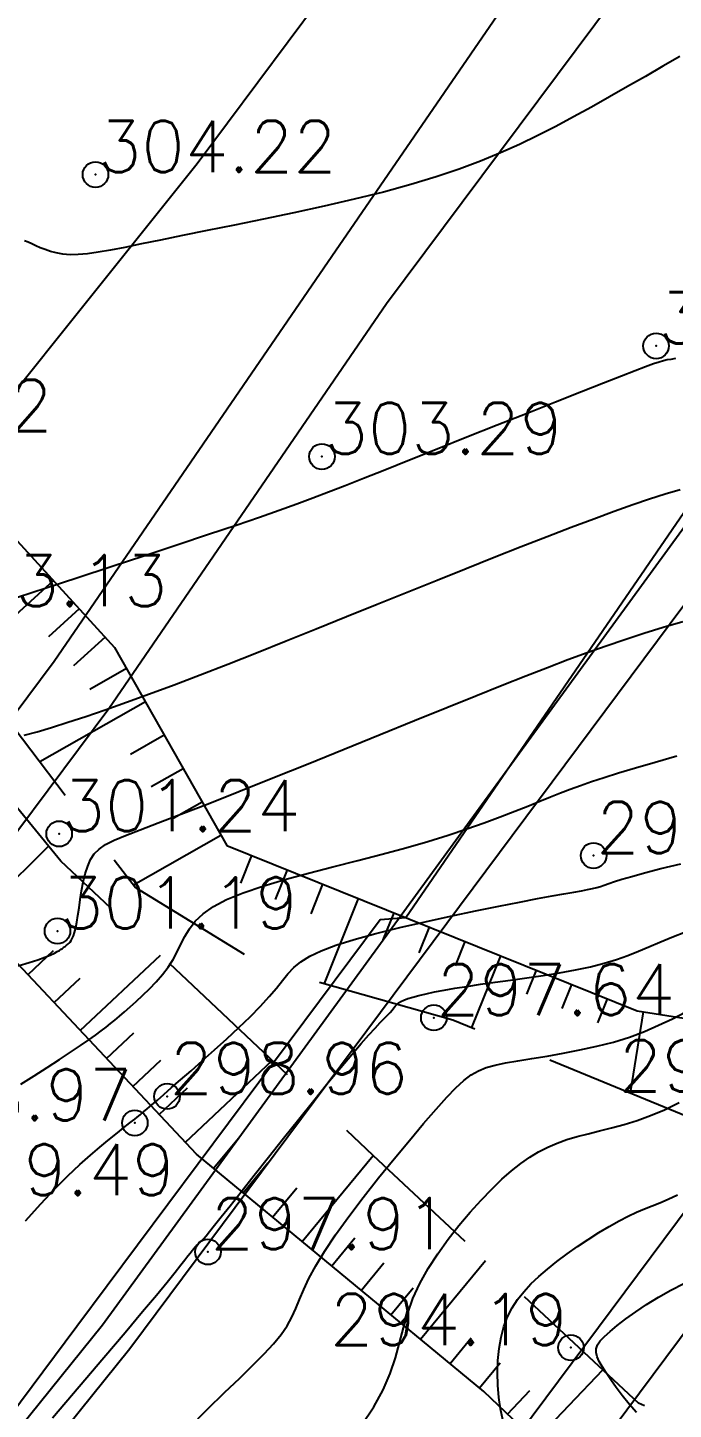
# Model space of a CAD drawing. Header units: millimetres. Extents: x 524954 to 526204, y 9523489 to 9524010.
# Drawn here: x 526020.62 to 526033.25, y 9523795.05 to 9523822.06 of the extents above; entities that cross this region are included whole.
import ezdxf
from ezdxf.enums import TextEntityAlignment as Align

# ---------------------------------------------------------------- set-up
doc = ezdxf.new("R2010")
doc.units = ezdxf.units.MM
doc.header["$PDMODE"] = 32
doc.header["$PDSIZE"] = 0.5
doc.linetypes.add('CACHE2', pattern=[4.7625, 3.175, -1.5875])
for name, color, linetype in [('Bas_Talus', 40, 'CACHE2'), ('CN_01_00', 3, 'Continuous'), ('CN_02_00', 4, 'Continuous'), ('CN_05_00', 6, 'Continuous'), ('CN_10_00', 1, 'Continuous'), ('Haut_Talus', 30, 'Continuous'), ('PLUME_1', 7, 'Continuous'), ('PLUME_3', 4, 'Continuous'), ('PLUME_4', 3, 'Continuous'), ('PLUME_5', 6, 'Continuous'), ('PLUME_6', 2, 'Continuous'), ('Talus', 2, 'Continuous'), ('TopoAlt', 3, 'Continuous'), ('TOPOJIS', 7, 'Continuous')]:
    doc.layers.add(name, color=color, linetype=linetype)
doc.styles.add('Simplex 1.0', font='Simplex.shx', dxfattribs={"width": 0.99, "height": 1})

# ---------------------------------------------------------------- blocks, each defined once
blk = doc.blocks.new('TCPOINT M')
at = {"color": 0}
blk.add_point((0, 0), dxfattribs=at)
at = {"layer": 'TopoAlt', "style": 'Simplex 1.0', "width": 0.99}
blk.add_attdef('ALT', (0.15, 0.15), '', height=1, dxfattribs=at)

msp = doc.modelspace()

# ---------------------------------------------------------------- linework, layer by layer
at = {"layer": 'Bas_Talus', "flags": 128}
for points in [[(526014.289, 9523817.598), (526018.793, 9523810.412), (526022.725, 9523805.249), (526025.26, 9523803.699), (526028.935, 9523802.665), (526035.981, 9523799.762), (526038.258, 9523799.296), (526042.918, 9523796.703), (526044.316, 9523795.722), (526047.683, 9523792.872), (526048.148, 9523791.838), (526051.101, 9523788.108), (526052.241, 9523783.292), (526052.81, 9523780.709), (526053.796, 9523775.573), (526054.871, 9523772.115), (526056.113, 9523765.907), (526057.933, 9523760.868), (526060.417, 9523751.763)], [(526058.834, 9523750.859), (526054.874, 9523761.678), (526052.719, 9523767.792), (526050.448, 9523772.385), (526051.028, 9523778.338), (526050.271, 9523783.977), (526048.171, 9523789.181), (526042.349, 9523792.03), (526038.681, 9523792.437), (526032.568, 9523795.169), (526027.379, 9523800.009), (526021.266, 9523805.765), (526019.627, 9523807.764), (526012.873, 9523815.903)]]:
    msp.add_lwpolyline(points, dxfattribs=at)
at = {"layer": 'CN_01_00', "flags": 128}
for points, elevation in [([(526020.418, 9523810.924), (526020.981, 9523811.107), (526021.6, 9523811.309), (526022.252, 9523811.523), (526022.912, 9523811.74), (526023.556, 9523811.953), (526024.159, 9523812.154), (526024.697, 9523812.335), (526025.153, 9523812.49), (526025.541, 9523812.625), (526025.882, 9523812.748), (526026.196, 9523812.864), (526026.504, 9523812.982), (526026.828, 9523813.108), (526027.187, 9523813.251), (526027.603, 9523813.417), (526028.09, 9523813.611), (526028.633, 9523813.827), (526029.212, 9523814.057), (526029.804, 9523814.292), (526030.389, 9523814.525), (526030.945, 9523814.745), (526031.452, 9523814.945), (526031.887, 9523815.117), (526032.236, 9523815.254), (526032.505, 9523815.359), (526032.709, 9523815.436), (526032.86, 9523815.491), (526032.972, 9523815.528), (526033.059, 9523815.552), (526033.133, 9523815.568), (526033.209, 9523815.58), (526033.297, 9523815.595)], 303), ([(526020.431, 9523803.716), (526020.646, 9523803.782), (526020.819, 9523803.839), (526020.956, 9523803.888), (526021.061, 9523803.93), (526021.14, 9523803.966), (526021.198, 9523803.996), (526021.241, 9523804.021), (526021.272, 9523804.042), (526021.298, 9523804.06), (526021.319, 9523804.075), (526021.337, 9523804.088), (526021.353, 9523804.099), (526021.367, 9523804.11), (526021.38, 9523804.122), (526021.394, 9523804.134), (526021.41, 9523804.147), (526021.427, 9523804.163), (526021.447, 9523804.184), (526021.468, 9523804.213), (526021.491, 9523804.252), (526021.513, 9523804.304), (526021.536, 9523804.373), (526021.559, 9523804.46), (526021.581, 9523804.57), (526021.602, 9523804.702), (526021.623, 9523804.852), (526021.646, 9523805.015), (526021.673, 9523805.184), (526021.705, 9523805.353), (526021.744, 9523805.516), (526021.792, 9523805.666), (526021.85, 9523805.798), (526021.921, 9523805.908), (526022.015, 9523806.002), (526022.141, 9523806.088), (526022.309, 9523806.174), (526022.531, 9523806.268), (526022.816, 9523806.378), (526023.174, 9523806.514), (526023.616, 9523806.682), (526024.147, 9523806.888), (526024.752, 9523807.127), (526025.412, 9523807.391), (526026.105, 9523807.669), (526026.812, 9523807.955), (526027.513, 9523808.239), (526028.189, 9523808.512), (526028.818, 9523808.767), (526029.387, 9523808.997), (526029.899, 9523809.203), (526030.364, 9523809.387), (526030.79, 9523809.553), (526031.188, 9523809.704), (526031.566, 9523809.843), (526031.934, 9523809.974), (526032.301, 9523810.098), (526032.674, 9523810.219), (526033.053, 9523810.336), (526033.436, 9523810.45)], 301), ([(526020.573, 9523798.737), (526020.872, 9523799.07), (526021.15, 9523799.362), (526021.406, 9523799.616), (526021.639, 9523799.834), (526021.847, 9523800.019), (526022.028, 9523800.174), (526022.183, 9523800.302), (526022.309, 9523800.405), (526022.412, 9523800.488), (526022.494, 9523800.554), (526022.561, 9523800.607), (526022.617, 9523800.65), (526022.666, 9523800.689), (526022.713, 9523800.725), (526022.762, 9523800.764), (526022.817, 9523800.809), (526022.881, 9523800.862), (526022.956, 9523800.926), (526023.047, 9523801.003), (526023.155, 9523801.096), (526023.283, 9523801.207), (526023.434, 9523801.338), (526023.611, 9523801.492), (526023.814, 9523801.669), (526024.038, 9523801.866), (526024.274, 9523802.075), (526024.514, 9523802.293), (526024.749, 9523802.511), (526024.972, 9523802.725), (526025.174, 9523802.929), (526025.346, 9523803.117), (526025.486, 9523803.284), (526025.602, 9523803.432), (526025.711, 9523803.565), (526025.827, 9523803.686), (526025.963, 9523803.798), (526026.136, 9523803.906), (526026.359, 9523804.013), (526026.647, 9523804.121), (526027.009, 9523804.234), (526027.433, 9523804.351), (526027.9, 9523804.467), (526028.392, 9523804.581), (526028.891, 9523804.691), (526029.378, 9523804.794), (526029.835, 9523804.886), (526030.243, 9523804.966), (526030.59, 9523805.032), (526030.877, 9523805.085), (526031.111, 9523805.128), (526031.301, 9523805.161), (526031.453, 9523805.188), (526031.574, 9523805.211), (526031.671, 9523805.231), (526031.752, 9523805.251), (526031.825, 9523805.273), (526031.899, 9523805.298), (526031.987, 9523805.329), (526032.099, 9523805.366), (526032.245, 9523805.412), (526032.438, 9523805.468), (526032.689, 9523805.537), (526033.007, 9523805.619), (526033.4, 9523805.715)], 299), ([(526023.768, 9523794.683), (526024.139, 9523795.053), (526024.471, 9523795.378), (526024.766, 9523795.662), (526025.023, 9523795.913), (526025.244, 9523796.134), (526025.429, 9523796.333), (526025.578, 9523796.515), (526025.694, 9523796.685), (526025.785, 9523796.851), (526025.863, 9523797.019), (526025.938, 9523797.197), (526026.021, 9523797.39), (526026.122, 9523797.607), (526026.253, 9523797.854), (526026.424, 9523798.137), (526026.642, 9523798.462), (526026.899, 9523798.817), (526027.184, 9523799.192), (526027.484, 9523799.574), (526027.789, 9523799.949), (526028.086, 9523800.307), (526028.364, 9523800.634), (526028.611, 9523800.919), (526028.82, 9523801.151), (526028.997, 9523801.335), (526029.152, 9523801.478), (526029.296, 9523801.587), (526029.439, 9523801.668), (526029.591, 9523801.73), (526029.764, 9523801.778), (526029.967, 9523801.82), (526030.207, 9523801.862), (526030.481, 9523801.907), (526030.78, 9523801.956), (526031.097, 9523802.012), (526031.424, 9523802.074), (526031.754, 9523802.147), (526032.079, 9523802.23), (526032.391, 9523802.326), (526032.685, 9523802.436), (526032.964, 9523802.557), (526033.232, 9523802.686), (526033.493, 9523802.821)], 297)]:
    msp.add_lwpolyline(points, dxfattribs=dict(at, elevation=elevation))
at = {"layer": 'CN_02_00', "flags": 128}
for points, elevation in [([(526033.378, 9523821.494), (526033.047, 9523821.303), (526032.705, 9523821.106), (526032.356, 9523820.905), (526032.003, 9523820.705), (526031.649, 9523820.506), (526031.298, 9523820.313), (526030.95, 9523820.127), (526030.6, 9523819.947), (526030.243, 9523819.775), (526029.872, 9523819.608), (526029.48, 9523819.447), (526029.061, 9523819.291), (526028.608, 9523819.139), (526028.115, 9523818.99), (526027.578, 9523818.845), (526027.008, 9523818.704), (526026.419, 9523818.568), (526025.823, 9523818.438), (526025.234, 9523818.314), (526024.665, 9523818.198), (526024.131, 9523818.091), (526023.644, 9523817.993), (526023.215, 9523817.906), (526022.842, 9523817.829), (526022.518, 9523817.763), (526022.238, 9523817.71), (526021.997, 9523817.668), (526021.788, 9523817.639), (526021.607, 9523817.623), (526021.448, 9523817.62), (526021.305, 9523817.631), (526021.177, 9523817.653), (526021.062, 9523817.683), (526020.958, 9523817.719), (526020.864, 9523817.757), (526020.778, 9523817.796), (526020.699, 9523817.833), (526020.625, 9523817.864), (526020.553, 9523817.888)], 304), ([(526020.55, 9523808.228), (526020.801, 9523808.296), (526021.085, 9523808.38), (526021.402, 9523808.479), (526021.753, 9523808.593), (526022.136, 9523808.724), (526022.553, 9523808.87), (526023.002, 9523809.033), (526023.483, 9523809.212), (526023.996, 9523809.408), (526024.535, 9523809.618), (526025.096, 9523809.84), (526025.674, 9523810.07), (526026.263, 9523810.306), (526026.858, 9523810.546), (526027.454, 9523810.786), (526028.046, 9523811.025), (526028.628, 9523811.259), (526029.196, 9523811.486), (526029.747, 9523811.706), (526030.276, 9523811.914), (526030.78, 9523812.111), (526031.253, 9523812.293), (526031.693, 9523812.459), (526032.094, 9523812.608), (526032.456, 9523812.737), (526032.785, 9523812.848), (526033.092, 9523812.946), (526033.386, 9523813.031)], 302), ([(526021.103, 9523794.886), (526021.625, 9523795.498), (526022.105, 9523796.062), (526022.524, 9523796.554), (526022.867, 9523796.96), (526023.138, 9523797.284), (526023.347, 9523797.537), (526023.503, 9523797.73), (526023.616, 9523797.872), (526023.696, 9523797.975), (526023.753, 9523798.049), (526023.796, 9523798.105), (526023.834, 9523798.152), (526023.867, 9523798.191), (526023.897, 9523798.225), (526023.924, 9523798.252), (526023.947, 9523798.275), (526023.968, 9523798.295), (526023.986, 9523798.31), (526024.002, 9523798.324), (526024.017, 9523798.337), (526024.035, 9523798.356), (526024.065, 9523798.389), (526024.11, 9523798.443), (526024.178, 9523798.527), (526024.275, 9523798.647), (526024.406, 9523798.812), (526024.579, 9523799.03), (526024.795, 9523799.304), (526025.048, 9523799.624), (526025.328, 9523799.977), (526025.622, 9523800.348), (526025.922, 9523800.723), (526026.215, 9523801.088), (526026.493, 9523801.43), (526026.744, 9523801.734), (526026.959, 9523801.989), (526027.141, 9523802.199), (526027.292, 9523802.368), (526027.416, 9523802.503), (526027.517, 9523802.609), (526027.596, 9523802.691), (526027.659, 9523802.756), (526027.708, 9523802.809), (526027.747, 9523802.854), (526027.779, 9523802.895), (526027.809, 9523802.931), (526027.84, 9523802.963), (526027.876, 9523802.993), (526027.922, 9523803.022), (526027.981, 9523803.05), (526028.057, 9523803.079), (526028.154, 9523803.109), (526028.273, 9523803.141), (526028.414, 9523803.174), (526028.578, 9523803.208), (526028.765, 9523803.243), (526028.977, 9523803.28), (526029.213, 9523803.318), (526029.475, 9523803.358), (526029.762, 9523803.398), (526030.067, 9523803.44), (526030.384, 9523803.485), (526030.706, 9523803.533), (526031.026, 9523803.585), (526031.335, 9523803.641), (526031.628, 9523803.702), (526031.897, 9523803.768), (526032.138, 9523803.841), (526032.358, 9523803.919), (526032.567, 9523804.003), (526032.774, 9523804.091), (526032.99, 9523804.184), (526033.224, 9523804.281), (526033.487, 9523804.381)], 298), ([(526027.152, 9523794.742), (526027.394, 9523795.098), (526027.575, 9523795.433), (526027.71, 9523795.752), (526027.812, 9523796.057), (526027.894, 9523796.352), (526027.97, 9523796.642), (526028.053, 9523796.929), (526028.157, 9523797.217), (526028.293, 9523797.509), (526028.456, 9523797.802), (526028.642, 9523798.091), (526028.844, 9523798.374), (526029.057, 9523798.645), (526029.275, 9523798.902), (526029.491, 9523799.14), (526029.7, 9523799.356), (526029.897, 9523799.546), (526030.084, 9523799.712), (526030.264, 9523799.856), (526030.441, 9523799.98), (526030.616, 9523800.086), (526030.793, 9523800.177), (526030.976, 9523800.255), (526031.168, 9523800.323), (526031.37, 9523800.382), (526031.583, 9523800.437), (526031.807, 9523800.491), (526032.042, 9523800.55), (526032.287, 9523800.616), (526032.542, 9523800.695), (526032.807, 9523800.791), (526033.081, 9523800.907), (526033.364, 9523801.047)], 296), ([(526032.53, 9523794.988), (526032.384, 9523795.154), (526032.251, 9523795.318), (526032.131, 9523795.477), (526032.026, 9523795.626), (526031.935, 9523795.763), (526031.86, 9523795.884), (526031.802, 9523795.988), (526031.762, 9523796.078), (526031.742, 9523796.158), (526031.744, 9523796.234), (526031.77, 9523796.308), (526031.822, 9523796.387), (526031.902, 9523796.474), (526032.013, 9523796.574), (526032.154, 9523796.69), (526032.323, 9523796.819), (526032.516, 9523796.958), (526032.729, 9523797.1), (526032.959, 9523797.243), (526033.202, 9523797.381), (526033.454, 9523797.51)], 294)]:
    msp.add_lwpolyline(points, dxfattribs=dict(at, elevation=elevation))
at = {"layer": 'CN_05_00', "elevation": 295, "flags": 128}
msp.add_lwpolyline([(526029.916, 9523794.846), (526029.87, 9523795.057), (526029.836, 9523795.284), (526029.815, 9523795.522), (526029.809, 9523795.765), (526029.817, 9523796.007), (526029.84, 9523796.241), (526029.88, 9523796.463), (526029.936, 9523796.668), (526030.008, 9523796.856), (526030.098, 9523797.031), (526030.203, 9523797.194), (526030.325, 9523797.35), (526030.464, 9523797.5), (526030.618, 9523797.647), (526030.788, 9523797.793), (526030.974, 9523797.941), (526031.172, 9523798.089), (526031.377, 9523798.233), (526031.585, 9523798.372), (526031.793, 9523798.504), (526031.995, 9523798.625), (526032.189, 9523798.733), (526032.368, 9523798.825), (526032.532, 9523798.901), (526032.685, 9523798.966), (526032.835, 9523799.026), (526032.987, 9523799.088), (526033.15, 9523799.158), (526033.33, 9523799.244)], dxfattribs=at)
at = {"layer": 'CN_10_00', "elevation": 300, "flags": 128}
msp.add_lwpolyline([(526020.486, 9523801.407), (526020.745, 9523801.569), (526020.998, 9523801.73), (526021.238, 9523801.887), (526021.458, 9523802.033), (526021.651, 9523802.163), (526021.812, 9523802.273), (526021.946, 9523802.367), (526022.057, 9523802.448), (526022.154, 9523802.521), (526022.241, 9523802.591), (526022.326, 9523802.66), (526022.413, 9523802.735), (526022.51, 9523802.819), (526022.621, 9523802.916), (526022.743, 9523803.025), (526022.871, 9523803.144), (526023.002, 9523803.272), (526023.131, 9523803.408), (526023.254, 9523803.549), (526023.366, 9523803.695), (526023.464, 9523803.843), (526023.544, 9523803.993), (526023.617, 9523804.143), (526023.692, 9523804.293), (526023.783, 9523804.442), (526023.898, 9523804.589), (526024.051, 9523804.734), (526024.251, 9523804.876), (526024.511, 9523805.014), (526024.837, 9523805.148), (526025.221, 9523805.278), (526025.65, 9523805.406), (526026.11, 9523805.531), (526026.59, 9523805.655), (526027.076, 9523805.778), (526027.555, 9523805.9), (526028.015, 9523806.024), (526028.445, 9523806.148), (526028.844, 9523806.272), (526029.212, 9523806.395), (526029.552, 9523806.515), (526029.863, 9523806.63), (526030.147, 9523806.74), (526030.404, 9523806.842), (526030.637, 9523806.936), (526030.847, 9523807.021), (526031.043, 9523807.098), (526031.235, 9523807.172), (526031.435, 9523807.245), (526031.651, 9523807.32), (526031.895, 9523807.4), (526032.178, 9523807.489), (526032.508, 9523807.588), (526032.893, 9523807.701), (526033.322, 9523807.825)], dxfattribs=at)
at = {"layer": 'Haut_Talus', "flags": 128}
for points in [[(526013.158, 9523827.175), (526016.477, 9523820.983), (526018.98, 9523813.589), (526022.318, 9523809.944), (526024.513, 9523806.068), (526032.544, 9523802.84), (526038.814, 9523801.855), (526041.913, 9523800.617), (526047.239, 9523796.072), (526052.251, 9523790.862), (526054.15, 9523787.729), (526056.467, 9523780.209), (526057.875, 9523770.625), (526060.602, 9523766.817), (526060.767, 9523761.87), (526061.346, 9523757.241), (526062.667, 9523753.861)], [(526056.64, 9523747.182), (526054.163, 9523755.757), (526050.695, 9523763.26), (526049.126, 9523767.052), (526047.554, 9523770.789), (526047.554, 9523773.839), (526048.379, 9523778.374), (526048.214, 9523781.342), (526046.56, 9523787.218), (526043.663, 9523788.556), (526036.232, 9523790.287), (526033.094, 9523792.019), (526029.543, 9523795.399), (526023.921, 9523800.035), (526020.123, 9523804.075), (526013.855, 9523810.396), (526008.091, 9523814)]]:
    msp.add_lwpolyline(points, dxfattribs=at)
at = {"layer": 'PLUME_1'}
msp.add_lwpolyline([(525458.473, 9523640.258), (525480.389, 9523635.341), (525499.593, 9523633.233), (525627.749, 9523622.033), (525657.425, 9523620.69), (525687.455, 9523621.378), (525717.375, 9523623.562), (525747.113, 9523628.239), (525776.244, 9523634.376), (525805.193, 9523643.006), (525833.533, 9523653.096), (525860.731, 9523665.108), (525887.284, 9523679.078), (525913.194, 9523695.007), (525937.497, 9523712.322), (525960.695, 9523731.06), (525982.749, 9523751.721), (526003.235, 9523773.269), (526022.079, 9523796.703), (526039.853, 9523821.062), (526045.291, 9523828.979), (526068.175, 9523865.742)], dxfattribs=at)
at = {"layer": 'PLUME_3'}
for points in [[(526068.175, 9523865.742), (526066.363, 9523863.103), (526060.961, 9523854.688), (526055.559, 9523846.272), (526050.158, 9523837.856), (526044.756, 9523829.441), (526044.756, 9523829.441), (526039.354, 9523821.025), (526033.454, 9523812.573), (526028.016, 9523804.656), (526027.517, 9523804.62), (526021.58, 9523796.667), (526015.644, 9523788.714)], [(526016.179, 9523788.251), (526022.614, 9523796.241), (526022.614, 9523796.241), (526028.551, 9523804.194), (526034.488, 9523812.148), (526039.889, 9523820.563), (526040.388, 9523820.599), (526045.291, 9523828.979), (526045.79, 9523829.015), (526050.693, 9523837.394), (526056.094, 9523845.81), (526061.496, 9523854.225), (526066.898, 9523862.641), (526068.71, 9523865.28)]]:
    msp.add_lwpolyline(points, dxfattribs=at)
at = {"layer": 'PLUME_4'}
msp.add_lwpolyline([(526058.726, 9523871.57), (526056.913, 9523868.931), (526051.512, 9523860.515), (526046.645, 9523851.637), (526041.243, 9523843.222), (526035.805, 9523835.305), (526035.307, 9523835.268), (526029.869, 9523827.352), (526023.932, 9523819.398), (526017.959, 9523811.944), (526017.46, 9523811.907), (526011.487, 9523804.453), (526004.443, 9523797.923), (525998.47, 9523790.468), (525998.507, 9523789.969), (525991.463, 9523783.439), (525986.025, 9523775.522), (525979.018, 9523768.494), (525979.018, 9523768.494), (525971.44, 9523762.426), (525963.327, 9523756.82), (525953.535, 9523753.599)], dxfattribs=at)
msp.add_lwpolyline([(526058.726, 9523871.57), (526056.913, 9523868.931), (526051.512, 9523860.515), (526046.645, 9523851.637), (526041.243, 9523843.222), (526035.805, 9523835.305), (526035.307, 9523835.268), (526029.869, 9523827.352), (526023.932, 9523819.398), (526017.959, 9523811.944), (526017.46, 9523811.907), (526011.487, 9523804.453), (526004.443, 9523797.923), (525998.47, 9523790.468), (525998.507, 9523789.969), (525991.463, 9523783.439), (525986.025, 9523775.522), (525979.018, 9523768.494), (525979.018, 9523768.494), (525971.44, 9523762.426), (525963.327, 9523756.82), (525953.535, 9523753.599)], dxfattribs=at)
at = {"layer": 'PLUME_5'}
for points in [[(526061.864, 9523869.793), (526060.087, 9523866.656), (526054.686, 9523858.24), (526049.284, 9523849.825), (526043.882, 9523841.409), (526038.979, 9523833.03), (526038.979, 9523833.03), (526033.578, 9523824.614), (526027.641, 9523816.661), (526022.203, 9523808.744), (526022.203, 9523808.744), (526016.266, 9523800.791), (526010.293, 9523793.336)], [(526028.427, 9523792.153), (526034.364, 9523800.107), (526040.301, 9523808.06), (526045.702, 9523816.475), (526046.165, 9523817.01), (526051.603, 9523824.927), (526051.566, 9523825.426), (526057.004, 9523833.343), (526061.907, 9523841.722), (526067.309, 9523850.138), (526072.711, 9523858.553), (526074.487, 9523861.691)]]:
    msp.add_lwpolyline(points, dxfattribs=at)
at = {"layer": 'PLUME_6'}
for points in [[(526060.794, 9523870.718), (526059.017, 9523867.58), (526053.616, 9523859.165), (526048.214, 9523850.749), (526042.812, 9523842.334), (526037.41, 9523833.918), (526037.41, 9523833.918), (526032.009, 9523825.502), (526026.571, 9523817.586), (526021.133, 9523809.669), (526021.133, 9523809.669), (526015.196, 9523801.715), (526008.724, 9523794.224)], [(526029.497, 9523791.229), (526035.434, 9523799.182), (526041.371, 9523807.135), (526047.271, 9523815.587), (526047.235, 9523816.086), (526052.673, 9523824.003), (526052.636, 9523824.502), (526058.074, 9523832.418), (526063.44, 9523841.333), (526068.841, 9523849.748), (526074.243, 9523858.164), (526076.056, 9523860.803)]]:
    msp.add_lwpolyline(points, dxfattribs=at)
at = {"layer": 'Talus'}
for p, q in [((526021.12, 9523811.252), (526019.372, 9523809.652)), ((526021.626, 9523810.699), (526021.027, 9523810.151)), ((526022.133, 9523810.146), (526021.517, 9523809.582)), ((526022.552, 9523809.53), (526021.833, 9523809.123)), ((526022.922, 9523808.877), (526020.854, 9523807.706)), ((526023.291, 9523808.225), (526022.632, 9523807.851)), ((526023.661, 9523807.572), (526023.031, 9523807.215)), ((526024.031, 9523806.919), (526023.43, 9523806.579)), ((526024.4, 9523806.267), (526022.688, 9523805.297)), ((526019.577, 9523804.625), (526021.024, 9523806.059)), ((526024.997, 9523805.873), (526024.78, 9523805.335)), ((526025.692, 9523805.594), (526025.46, 9523805.016)), ((526026.388, 9523805.314), (526026.156, 9523804.735)), ((526027.084, 9523805.034), (526026.417, 9523803.374)), ((526027.78, 9523804.754), (526027.568, 9523804.226)), ((526028.476, 9523804.475), (526028.274, 9523803.972)), ((526029.172, 9523804.195), (526028.98, 9523803.717)), ((526020.62, 9523803.546), (526021.12, 9523804.017)), ((526021.647, 9523802.453), (526023.216, 9523803.929)), ((526029.868, 9523803.915), (526029.304, 9523802.513)), ((526030.564, 9523803.636), (526030.375, 9523803.166)), ((526021.133, 9523803), (526021.645, 9523803.481)), ((526031.259, 9523803.356), (526031.07, 9523802.884)), ((526031.955, 9523803.076), (526031.765, 9523802.603)), ((526032.658, 9523802.822), (526032.409, 9523801.234)), ((526022.161, 9523801.907), (526022.695, 9523802.409)), ((526022.674, 9523801.361), (526023.22, 9523801.873)), ((526023.702, 9523800.268), (526025.404, 9523801.868)), ((526023.188, 9523800.814), (526023.745, 9523801.337)), ((526024.253, 9523799.761), (526024.747, 9523800.36)), ((526024.832, 9523799.284), (526025.315, 9523799.87)), ((526025.989, 9523798.33), (526027.376, 9523800.012)), ((526025.41, 9523798.807), (526025.883, 9523799.38)), ((526026.568, 9523797.853), (526027.02, 9523798.402)), ((526027.146, 9523797.375), (526027.589, 9523797.913)), ((526028.304, 9523796.421), (526029.574, 9523797.962)), ((526027.725, 9523796.898), (526028.158, 9523797.424)), ((526028.882, 9523795.944), (526029.296, 9523796.446)), ((526029.461, 9523795.467), (526029.865, 9523795.957)), ((526030.552, 9523794.438), (526031.869, 9523795.821)), ((526030.009, 9523794.955), (526030.446, 9523795.415))]:
    msp.add_line(p, q, dxfattribs=at)

# ---------------------------------------------------------------- block references
at = {"layer": 'TOPOJIS'}
ref = msp.add_blockref('TCPOINT M', (526021.945, 9523819.186, 304.22), dxfattribs=at)
ref.add_attrib('ALT', '304.22', (526021.995, 9523819.236, 304.22), dxfattribs={"layer": 'TopoAlt', "height": 1, "style": 'Simplex 1.0', "width": 0.99})
ref = msp.add_blockref('TCPOINT M', (526032.913, 9523815.836, 303.12), dxfattribs=at)
ref.add_attrib('ALT', '303.12', (526032.963, 9523815.886, 303.12), dxfattribs={"layer": 'TopoAlt', "height": 1, "style": 'Simplex 1.0', "width": 0.99})
ref = msp.add_blockref('TCPOINT M', (526016.387, 9523814.123, 303.32), dxfattribs=at)
ref.add_attrib('ALT', '303.32', (526016.437, 9523814.173, 303.32), dxfattribs={"layer": 'TopoAlt', "height": 1, "style": 'Simplex 1.0', "width": 0.99})
ref = msp.add_blockref('TCPOINT M', (526026.376, 9523813.674, 303.29), dxfattribs=at)
ref.add_attrib('ALT', '303.29', (526026.426, 9523813.724, 303.29), dxfattribs={"layer": 'TopoAlt', "height": 1, "style": 'Simplex 1.0', "width": 0.99})
ref = msp.add_blockref('TCPOINT M', (526018.634, 9523810.699, 303.13), dxfattribs=at)
ref.add_attrib('ALT', '303.13', (526018.684, 9523810.749, 303.13), dxfattribs={"layer": 'TopoAlt', "height": 1, "style": 'Simplex 1.0', "width": 0.99})
ref = msp.add_blockref('TCPOINT M', (526021.234, 9523806.299, 301.24), dxfattribs=at)
ref.add_attrib('ALT', '301.24', (526021.284, 9523806.349, 301.24), dxfattribs={"layer": 'TopoAlt', "height": 1, "style": 'Simplex 1.0', "width": 0.99})
ref = msp.add_blockref('TCPOINT M', (526031.691, 9523805.874, 299.42), dxfattribs=at)
ref.add_attrib('ALT', '299.42', (526031.741, 9523805.924, 299.42), dxfattribs={"layer": 'TopoAlt', "height": 1, "style": 'Simplex 1.0', "width": 0.99})
ref = msp.add_blockref('TCPOINT M', (526021.201, 9523804.399, 301.19), dxfattribs=at)
ref.add_attrib('ALT', '301.19', (526021.251, 9523804.449, 301.19), dxfattribs={"layer": 'TopoAlt', "height": 1, "style": 'Simplex 1.0', "width": 0.99})
ref = msp.add_blockref('TCPOINT M', (526028.565, 9523802.704, 297.64), dxfattribs=at)
ref.add_attrib('ALT', '297.64', (526028.615, 9523802.754, 297.64), dxfattribs={"layer": 'TopoAlt', "height": 1, "style": 'Simplex 1.0', "width": 0.99})
ref = msp.add_blockref('TCPOINT M', (526023.345, 9523801.166, 298.96), dxfattribs=at)
ref.add_attrib('ALT', '298.96', (526023.395, 9523801.216, 298.96), dxfattribs={"layer": 'TopoAlt', "height": 1, "style": 'Simplex 1.0', "width": 0.99})
ref = msp.add_blockref('TCPOINT M', (526036.898, 9523801.214, 294.75), dxfattribs=at)
ref.add_attrib('ALT', '294.75', dxfattribs={"layer": 'TopoAlt', "height": 1, "style": 'Simplex 1.0', "width": 0.99}).set_placement((526036.848, 9523801.264, 294.75), align=Align.RIGHT)
ref = msp.add_blockref('TCPOINT M', (526022.715, 9523800.648, 298.97), dxfattribs=at)
ref.add_attrib('ALT', '298.97', dxfattribs={"layer": 'TopoAlt', "height": 1, "style": 'Simplex 1.0', "width": 0.99}).set_placement((526022.665, 9523800.698, 298.97), align=Align.RIGHT)
ref = msp.add_blockref('TCPOINT M', (526018.789, 9523799.184, 299.49), dxfattribs=at)
ref.add_attrib('ALT', '299.49', (526018.839, 9523799.234, 299.49), dxfattribs={"layer": 'TopoAlt', "height": 1, "style": 'Simplex 1.0', "width": 0.99})
ref = msp.add_blockref('TCPOINT M', (526024.145, 9523798.128, 297.91), dxfattribs=at)
ref.add_attrib('ALT', '297.91', (526024.195, 9523798.178, 297.91), dxfattribs={"layer": 'TopoAlt', "height": 1, "style": 'Simplex 1.0', "width": 0.99})
ref = msp.add_blockref('TCPOINT M', (526031.248, 9523796.256, 294.19), dxfattribs=at)
ref.add_attrib('ALT', '294.19', dxfattribs={"layer": 'TopoAlt', "height": 1, "style": 'Simplex 1.0', "width": 0.99}).set_placement((526031.198, 9523796.306, 294.19), align=Align.RIGHT)

doc.saveas('drawing.dxf')
